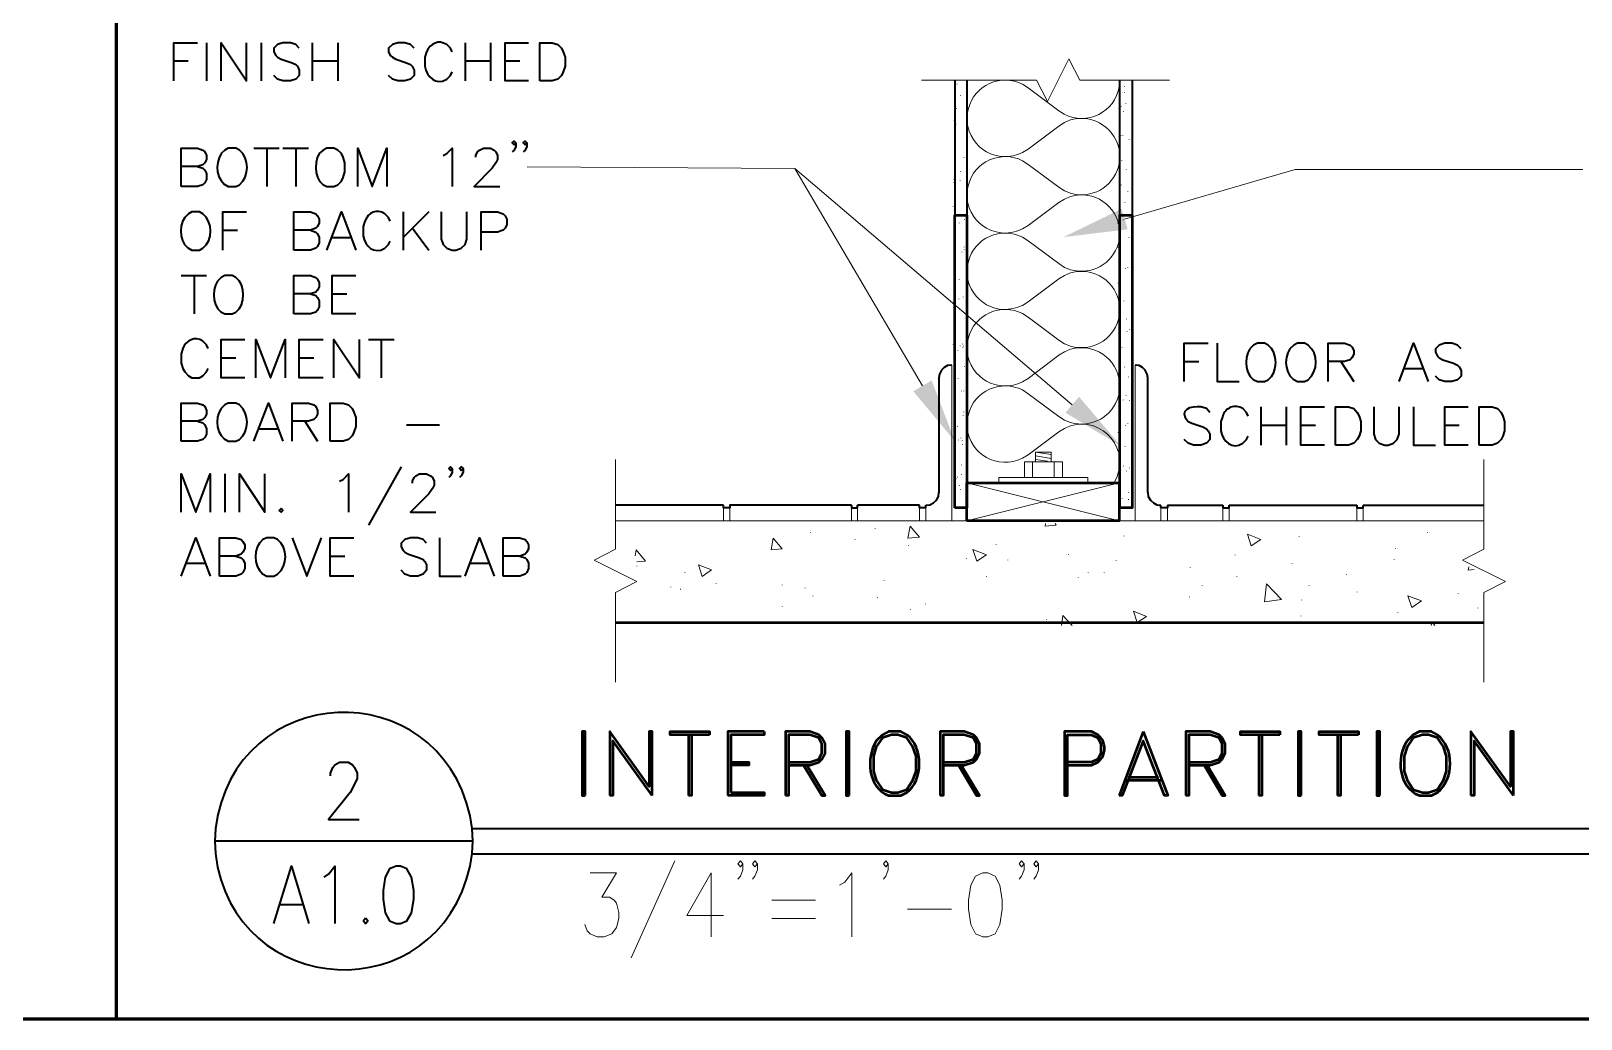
# Model space of a CAD drawing. Header units: inches. Extents: x 5 to 516, y -193 to 129.
# Drawn here: x 34.34 to 49.55, y 5.73 to 15.43 of the extents above; entities that cross this region are included whole.
import ezdxf

# ---------------------------------------------------------------- set-up
doc = ezdxf.new("R2010")
doc.units = ezdxf.units.IN
doc.header["$MEASUREMENT"] = 0
doc.layers.add('PDF_Geometry', color=7, linetype='Continuous')
doc.layers.add('PDF_Solid Fills', color=7, linetype='Continuous')

msp = doc.modelspace()

# ---------------------------------------------------------------- linework, layer by layer
at = {"layer": 'PDF_Geometry', "lineweight": 60}
for points in [[(136.7703009, 28.2343348), (9.7736273, 28.2343348), (9.7736273, 5.734333), (144.7703015, 5.734333)], [(35.1736334, 28.2343348), (35.1736334, 5.734333)]]:
    msp.add_lwpolyline(points, dxfattribs=at)
at = {"layer": 'PDF_Geometry', "lineweight": 35}
for points in [[(35.7402974, 14.9410005), (35.7402974, 15.3143338), (35.9702974, 15.3143338)], [(36.060298, 15.3143339), (36.060298, 14.9410005)], [(36.2036289, 14.9410005), (36.2036289, 15.3143338), (36.4536289, 14.9410005), (36.4536289, 15.3143338)], [(36.5969666, 15.3143339), (36.5969666, 14.9410005)], [(36.9702983, 15.2610002), (36.936965, 15.2976669), (36.8836316, 15.3143335), (36.8102983, 15.3143335), (36.756965, 15.2976669), (36.7202983, 15.2610002), (36.7202983, 15.2276668), (36.7402983, 15.1910002), (36.756965, 15.1743335), (36.7936316, 15.1543335), (36.9002983, 15.1176668), (36.936965, 15.1010002), (36.9536317, 15.0843335), (36.9702983, 15.0476668), (36.9702983, 14.9943335), (36.936965, 14.9576668), (36.8836316, 14.9410002), (36.8102983, 14.9410002), (36.756965, 14.9576668), (36.7202983, 14.9943335)], [(37.0969666, 15.3143339), (37.0969666, 14.9410005)], [(37.3469666, 15.3143339), (37.3469666, 14.9410005)], [(38.0969667, 15.2610002), (38.0603, 15.2976669), (38.0069667, 15.3143335), (37.9369667, 15.3143335), (37.8836334, 15.2976669), (37.8469667, 15.2610002), (37.8469667, 15.2276668), (37.8636334, 15.1910002), (37.8836334, 15.1743335), (37.9169667, 15.1543335), (38.0236334, 15.1176668), (38.0603, 15.1010002), (38.0769667, 15.0843335), (38.0969667, 15.0476668), (38.0969667, 14.9943335), (38.0603, 14.9576668), (38.0069667, 14.9410002), (37.9369667, 14.9410002), (37.8836334, 14.9576668), (37.8469667, 14.9943335)], [(38.2202984, 15.2276674), (38.2036318, 15.174334), (38.2036318, 15.084334)], [(38.4702984, 15.2276674), (38.4536318, 15.2610007), (38.4169651, 15.2976674)], [(38.5969667, 15.3143339), (38.5969667, 14.9410005)], [(38.8469668, 15.3143339), (38.8469668, 14.9410005)], [(39.2202977, 14.9410005), (38.9902977, 14.9410005), (38.9902977, 15.3143338), (39.2202977, 15.3143338)], [(35.7402974, 15.1376676), (35.8802974, 15.1376676)], [(37.0969666, 15.1376676), (37.3469666, 15.1376676)], [(38.5969667, 15.1376676), (38.8469668, 15.1376676)], [(38.9902977, 15.1376676), (39.133631, 15.1376676)], [(38.4169651, 14.9576673), (38.4536318, 14.994334), (38.4702984, 15.0310007)], [(43.4036349, 14.9476669), (43.4036349, 12.151)], [(43.52363, 14.9476669), (43.52363, 10.6243332)], [(45.0236301, 10.6243336), (45.0236301, 14.9476673)], [(45.143632, 14.9476669), (45.143632, 12.151)], [(39.0969668, 14.3343339), (39.0803001, 14.3143338), (39.0603001, 14.3343339), (39.0803001, 14.3510005), (39.0969668, 14.3343339), (39.0969668, 14.2976672), (39.0803001, 14.2610005), (39.0603001, 14.2443338)], [(39.2036291, 14.3343339), (39.1869624, 14.3143338), (39.1669624, 14.3343339), (39.1869624, 14.3510005), (39.2036291, 14.3343339), (39.2036291, 14.2976672), (39.1869624, 14.2610005), (39.1669624, 14.2443338)], [(35.810298, 13.9043335), (35.810298, 14.2810002), (35.970298, 14.2810002), (36.0236313, 14.2610002), (36.0436313, 14.2443335), (36.060298, 14.2076669), (36.060298, 14.1710002), (36.0436313, 14.1376669), (36.0236313, 14.1176669), (35.970298, 14.1010002), (35.810298, 14.1010002)], [(36.3836294, 14.2610001), (36.3469628, 14.2810001), (36.2736294, 14.2810001), (36.2402961, 14.2610001), (36.2036294, 14.2276668)], [(36.5236294, 14.2810001), (36.7736295, 14.2810001)], [(36.6502978, 14.2810001), (36.6502978, 13.9043334)], [(36.810298, 14.2810001), (37.0602981, 14.2810001)], [(36.9369663, 14.2810001), (36.9369663, 13.9043334)], [(37.2402975, 13.9043334), (37.3102975, 13.9043334), (37.3469642, 13.9210001), (37.3836309, 13.9576668), (37.4002975, 13.9943335), (37.4169642, 14.0476668), (37.4169642, 14.1376668), (37.4002975, 14.1910001), (37.3836309, 14.2276668), (37.3469642, 14.2610001), (37.3102975, 14.2810001), (37.2402975, 14.2810001), (37.2036309, 14.2610001), (37.1669642, 14.2276668)], [(37.5436355, 13.9043335), (37.5436355, 14.2810002), (37.6869688, 13.9043335), (37.8303022, 14.2810002), (37.8303022, 13.9043335)], [(38.3836353, 14.2076672), (38.4169686, 14.2276672), (38.470302, 14.2810006), (38.470302, 13.9043339)], [(38.7036291, 14.1910004), (38.7036291, 14.2076671), (38.7202957, 14.2443337), (38.7402957, 14.2610004), (38.7769624, 14.2810004), (38.8469624, 14.2810004), (38.8836291, 14.2610004), (38.9002958, 14.2443337), (38.9169624, 14.2076671), (38.9169624, 14.1710004), (38.9002958, 14.1376671), (38.8636291, 14.0843337), (38.6869624, 13.9043337), (38.9369624, 13.9043337)], [(35.9702982, 14.1010007), (36.0236316, 14.084334), (36.0436316, 14.064334), (36.0602982, 14.0310007), (36.0602982, 13.974334), (36.0436316, 13.9410007), (36.0236316, 13.9210007), (35.9702982, 13.904334), (35.8102982, 13.904334)], [(36.2736294, 13.9043334), (36.3469628, 13.9043334), (36.3836294, 13.9210001)], [(36.0236337, 13.6376668), (35.9903004, 13.6543335), (35.9169671, 13.6543335), (35.8836337, 13.6376668), (35.8469671, 13.6010002)], [(36.2202983, 13.2810001), (36.2202983, 13.6543334), (36.4536316, 13.6543334)], [(36.9169672, 13.2810001), (36.9169672, 13.6543334), (37.0803005, 13.6543334), (37.1336338, 13.6376668), (37.1503005, 13.6176668), (37.1669672, 13.5843334), (37.1669672, 13.5476667), (37.1503005, 13.5110001), (37.1336338, 13.4943334), (37.0803005, 13.4743334), (36.9169672, 13.4743334)], [(37.2402975, 13.2810001), (37.3836309, 13.6543334), (37.5236309, 13.2810001)], [(37.613636, 13.5643338), (37.5969694, 13.5110004), (37.5969694, 13.4210004)], [(37.8636361, 13.5643338), (37.8469694, 13.6010004), (37.8103027, 13.6376671)], [(37.9902976, 13.6543335), (37.9902976, 13.2810001)], [(38.2402976, 13.6543335), (37.9902976, 13.4043335)], [(38.3636361, 13.6543335), (38.3636361, 13.3876668), (38.3836361, 13.3343335), (38.4169694, 13.2976668), (38.4703028, 13.2810001), (38.5069694, 13.2810001), (38.5603028, 13.2976668), (38.5969695, 13.3343335), (38.6136361, 13.3876668), (38.6136361, 13.6543335)], [(38.756967, 13.2810001), (38.756967, 13.6543334), (38.916967, 13.6543334), (38.9703004, 13.6376668), (38.9903004, 13.6176668), (39.006967, 13.5843334), (39.006967, 13.5310001), (38.9903004, 13.4943334), (38.9703004, 13.4743334), (38.916967, 13.4576667), (38.756967, 13.4576667)], [(36.2202983, 13.474334), (36.3636316, 13.474334)], [(37.0802972, 13.474334), (37.1336306, 13.4576674), (37.1502972, 13.4410007), (37.1669639, 13.404334), (37.1669639, 13.3510007), (37.1502972, 13.314334), (37.1336306, 13.2976673), (37.0802972, 13.2810007), (36.9169639, 13.2810007)], [(37.2936355, 13.4043335), (37.4703022, 13.4043335)], [(38.0802973, 13.4943341), (38.2402973, 13.2810007)], [(35.9169671, 13.2810001), (35.9903004, 13.2810001), (36.0236337, 13.2976668)], [(37.8103027, 13.2976671), (37.8469694, 13.3343337), (37.8636361, 13.3676671)], [(35.810298, 13.031), (36.060298, 13.031)], [(35.9369663, 13.031), (35.9369663, 12.6543333)], [(36.3469641, 13.011), (36.3102975, 13.031), (36.2402974, 13.031), (36.2036308, 13.011), (36.1669641, 12.9743334)], [(36.9169672, 12.6543334), (36.9169672, 13.0310001), (37.0803005, 13.0310001), (37.1336338, 13.0110001), (37.1503005, 12.9943334), (37.1669672, 12.9576668), (37.1669672, 12.9210001), (37.1503005, 12.8876668), (37.1336338, 12.8676668), (37.0803005, 12.8510001), (36.9169672, 12.8510001)], [(37.5236355, 12.6543334), (37.2936355, 12.6543334), (37.2936355, 13.0310001), (37.5236355, 13.0310001)], [(37.0802972, 12.8510006), (37.1336306, 12.8343339), (37.1502972, 12.8143339), (37.1669639, 12.7810006), (37.1669639, 12.7243339), (37.1502972, 12.6910006), (37.1336306, 12.6710006), (37.0802972, 12.6543339), (36.9169639, 12.6543339)], [(37.2936355, 12.8510006), (37.4369688, 12.8510006)], [(36.2402974, 12.6543333), (36.3102975, 12.6543333), (36.3469641, 12.671)], [(36.0769674, 12.3143337), (36.0603007, 12.3510003), (36.023634, 12.387667)], [(36.4369622, 12.0276668), (36.2036289, 12.0276668), (36.2036289, 12.4043335), (36.4369622, 12.4043335)], [(36.5436354, 12.0276668), (36.5436354, 12.4043335), (36.6869688, 12.0276668), (36.8303021, 12.4043335), (36.8303021, 12.0276668)], [(37.2036317, 12.0276668), (36.9702983, 12.0276668), (36.9702983, 12.4043335), (37.2036317, 12.4043335)], [(37.3102981, 12.0276668), (37.3102981, 12.4043335), (37.5602981, 12.0276668), (37.5602981, 12.4043335)], [(37.6502978, 12.4043334), (37.9002979, 12.4043334)], [(37.7736295, 12.4043334), (37.7736295, 12.0276667)], [(45.6569649, 11.9909999), (45.6569649, 12.3676666), (45.8902982, 12.3676666)], [(45.980302, 12.3676674), (45.980302, 11.9910007), (46.1936354, 11.9910007)], [(46.4802996, 12.3476674), (46.443633, 12.3676674), (46.3736329, 12.3676674), (46.3369663, 12.3476674), (46.3002996, 12.3110007)], [(46.8736373, 12.3476674), (46.8369707, 12.3676674), (46.7669707, 12.3676674), (46.730304, 12.3476674), (46.6936373, 12.3110007)], [(47.0703018, 11.9909999), (47.0703018, 12.3676666), (47.2303019, 12.3676666), (47.2836352, 12.3476666), (47.3003019, 12.3309999), (47.3203019, 12.2943332), (47.3203019, 12.2576666), (47.3003019, 12.2243332), (47.2836352, 12.2043332), (47.2303019, 12.1876666), (47.0703018, 12.1876666)], [(47.7669707, 11.9909999), (47.9069707, 12.3676666), (48.0503041, 11.9909999)], [(48.3736331, 12.3110005), (48.3369664, 12.3476671), (48.2836331, 12.3676671), (48.2136331, 12.3676671), (48.1569664, 12.3476671), (48.1236331, 12.3110005), (48.1236331, 12.2776671), (48.1402998, 12.2410005), (48.1569664, 12.2243338), (48.1936331, 12.2043338), (48.3002998, 12.1710004), (48.3369664, 12.1510004), (48.3536331, 12.1343338), (48.3736331, 12.0976671), (48.3736331, 12.0443338), (48.3369664, 12.0076671), (48.2836331, 11.9910004), (48.2136331, 11.9910004), (48.1569664, 12.0076671), (48.1236331, 12.0443338)], [(35.8269673, 12.3143337), (35.8103007, 12.2610003), (35.8103007, 12.1710003), (35.8269673, 12.117667), (35.8469673, 12.0843336), (35.883634, 12.047667), (35.9169673, 12.027667), (35.9903007, 12.027667), (36.023634, 12.047667), (36.0603007, 12.0843336), (36.0769674, 12.117667)], [(36.2036289, 12.2243339), (36.3469622, 12.2243339)], [(36.9702983, 12.2243339), (37.1136317, 12.2243339)], [(45.6569649, 12.187667), (45.8002982, 12.187667)], [(47.1936336, 12.187667), (47.3203002, 11.9910004)], [(43.2469644, 12.0276668), (43.2469644, 10.9009999)], [(43.3736327, 12.1510002), (43.3336327, 12.1476668), (43.3002994, 12.1276668), (43.2736327, 12.1010002), (43.2536327, 12.0643335), (43.246966, 12.0276668)], [(43.4036349, 12.1510002), (43.4036349, 10.751)], [(45.143632, 12.1510002), (45.143632, 10.751)], [(45.3003025, 10.9009999), (45.3003025, 12.0276668), (45.2936358, 12.0643334), (45.2736358, 12.1010001), (45.2469692, 12.1276668), (45.2136358, 12.1476668), (45.1736358, 12.1510001)], [(47.8203019, 12.1176673), (47.9969686, 12.1176673)], [(46.3736329, 11.9910007), (46.443633, 11.9910007), (46.4802996, 12.0076673)], [(46.7669707, 11.9910007), (46.8369707, 11.9910007), (46.8736373, 12.0076673)], [(35.810298, 11.4043333), (35.810298, 11.7776667), (35.970298, 11.7776667), (36.0236313, 11.761), (36.0436313, 11.7443333), (36.060298, 11.7076667), (36.060298, 11.671), (36.0436313, 11.6376667), (36.0236313, 11.6176667), (35.970298, 11.601), (35.810298, 11.601)], [(36.3836294, 11.7610001), (36.3469628, 11.7776667), (36.2736294, 11.7776667), (36.2402961, 11.7610001), (36.2036294, 11.7243334)], [(36.5236294, 11.4043333), (36.6669628, 11.7776667), (36.8102961, 11.4043333)], [(36.9002978, 11.4043333), (36.9002978, 11.7776667), (37.0602978, 11.7776667), (37.1136311, 11.761), (37.1336311, 11.7443333), (37.1502978, 11.7076667), (37.1502978, 11.671), (37.1336311, 11.6376667), (37.1136311, 11.6176667), (37.0602978, 11.601), (36.9002978, 11.601)], [(45.9069649, 11.687667), (45.8736316, 11.7243337), (45.8202982, 11.7410003)], [(46.4069649, 11.7409999), (46.4069649, 11.3643332)], [(46.6569649, 11.7409999), (46.6569649, 11.3643332)], [(47.033636, 11.3643332), (46.8003026, 11.3643332), (46.8003026, 11.7409999), (47.033636, 11.7409999)], [(47.5169707, 11.7409999), (47.5169707, 11.4743332), (47.5336374, 11.4209998), (47.570304, 11.3843332), (47.6236374, 11.3643332), (47.6569707, 11.3643332), (47.7103041, 11.3843332), (47.7469707, 11.4209998), (47.7669707, 11.4743332), (47.7669707, 11.7409999)], [(47.906965, 11.7409999), (47.906965, 11.3643332), (48.1236317, 11.3643332)], [(48.4436328, 11.3643332), (48.2136328, 11.3643332), (48.2136328, 11.7409999), (48.4436328, 11.7409999)], [(35.9702982, 11.6010005), (36.0236316, 11.5843338), (36.0436316, 11.5643338), (36.0602982, 11.5276671), (36.0602982, 11.4743338), (36.0436316, 11.4410005), (36.0236316, 11.4210005), (35.9702982, 11.4043338), (35.8102982, 11.4043338)], [(37.0236295, 11.6010005), (37.1502962, 11.4043338)], [(38.0236296, 11.5643336), (38.3469629, 11.5643336)], [(45.6936315, 11.597667), (45.7302982, 11.5810003), (45.8369649, 11.5443337), (45.8736316, 11.527667), (45.8902982, 11.507667), (45.9069649, 11.4743337), (45.9069649, 11.4210003), (45.8736316, 11.3843336), (45.8202982, 11.3643336), (45.7469649, 11.3643336), (45.6936315, 11.3843336), (45.6569649, 11.4210003)], [(36.2736294, 11.4043334), (36.3469628, 11.4043334), (36.3836294, 11.421)], [(36.5802972, 11.5276667), (36.7569639, 11.5276667)], [(46.2302999, 11.3843334), (46.2669665, 11.4210001), (46.2836332, 11.4543335)], [(46.4069649, 11.5610004), (46.6569649, 11.5610004)], [(46.8003026, 11.5610004), (46.943636, 11.5610004)], [(48.2136328, 11.5610004), (48.3536328, 11.5610004)], [(37.9702984, 11.1543333), (37.6502984, 10.5809999)], [(38.4702984, 11.1376673), (38.4536318, 11.1176673), (38.4369651, 11.1376673), (38.4536318, 11.154334), (38.4702984, 11.1376673), (38.4702984, 11.1010006), (38.4536318, 11.064334), (38.4369651, 11.0476673)], [(38.5802974, 11.1376673), (38.5602974, 11.1176673), (38.5436307, 11.1376673), (38.5602974, 11.154334), (38.5802974, 11.1376673), (38.5802974, 11.1010006), (38.5602974, 11.064334), (38.5436307, 11.0476673)], [(35.810298, 10.707667), (35.810298, 11.0843337), (35.9536313, 10.707667), (36.0969646, 11.0843337), (36.0969646, 10.707667)], [(36.2402974, 11.0843336), (36.2402974, 10.7076669)], [(36.3836351, 10.707667), (36.3836351, 11.0843337), (36.6336352, 10.707667), (36.6336352, 11.0843337)], [(37.363636, 11.0109998), (37.4003027, 11.0276665), (37.453636, 11.0843332), (37.453636, 10.7076665)], [(38.0802973, 10.9943339), (38.0802973, 11.0110005), (38.096964, 11.0476672), (38.1136307, 11.0643339), (38.1502973, 11.0843339), (38.2202973, 11.0843339), (38.256964, 11.0643339), (38.276964, 11.0476672), (38.2936307, 11.0110005), (38.2936307, 10.9743339), (38.276964, 10.9410005), (38.2402973, 10.8876672), (38.0602973, 10.7076672), (38.3102973, 10.7076672)], [(43.1202961, 10.7776667), (43.1602961, 10.781), (43.1936294, 10.801), (43.2236294, 10.8276667), (43.2436294, 10.861), (43.2469628, 10.901)], [(45.3003025, 10.9010001), (45.3036358, 10.8610001), (45.3236358, 10.8276667), (45.3536358, 10.8010001), (45.3869692, 10.7810001), (45.4269692, 10.7776667)], [(41.1336355, 10.7776667), (40.0736354, 10.7776667)], [(42.3903031, 10.7776669), (41.1969697, 10.7776669), (41.1969697, 10.7510002), (41.1336363, 10.7510002), (41.1336363, 10.7776669)], [(42.390302, 10.7776669), (42.390302, 10.7510002), (42.450302, 10.7510002), (42.450302, 10.7776669)], [(43.0569687, 10.7776667), (42.450302, 10.7776667)], [(43.1203021, 10.7510002), (43.0569687, 10.7510002), (43.0569687, 10.7776669)], [(43.1202961, 10.7510002), (43.1202961, 10.7776669)], [(43.4036349, 10.7510002), (43.5236349, 10.7510002)], [(45.143632, 10.7510002), (45.023632, 10.7510002)], [(45.426964, 10.7510002), (45.426964, 10.7776669)], [(45.4902982, 10.7776669), (45.4902982, 10.7510002), (45.4269648, 10.7510002)], [(45.4902982, 10.7776667), (46.0336316, 10.7776667)], [(46.0336332, 10.7776669), (46.0336332, 10.7510002), (46.0969665, 10.7510002), (46.0969665, 10.7776669)], [(46.0969673, 10.7776667), (47.3503007, 10.7776667)], [(47.350304, 10.7776667), (47.350304, 10.751), (47.4136374, 10.751)], [(47.4136314, 10.7510002), (47.4136314, 10.7743336)], [(48.5969675, 10.7743335), (47.4136342, 10.7743335)], [(35.810298, 10.0810003), (35.9536313, 10.457667), (36.0969646, 10.0810003)], [(36.1869663, 10.0810003), (36.1869663, 10.457667), (36.3469663, 10.457667), (36.4002996, 10.4410003), (36.4169663, 10.4210003), (36.4369663, 10.387667), (36.4369663, 10.3510003), (36.4169663, 10.3143337), (36.4002996, 10.297667), (36.3469663, 10.277667), (36.1869663, 10.277667)], [(36.7569644, 10.4410003), (36.7202978, 10.4576669), (36.6502978, 10.4576669), (36.6136311, 10.4410003), (36.5802977, 10.4043336)], [(36.9002978, 10.4576669), (37.0436311, 10.0810002), (37.1869645, 10.4576669)], [(37.5069629, 10.0810003), (37.2736295, 10.0810003), (37.2736295, 10.457667), (37.5069629, 10.457667)], [(38.2202984, 10.4043332), (38.1869651, 10.4409999), (38.1336317, 10.4576666), (38.0602984, 10.4576666), (38.0069651, 10.4409999), (37.9702984, 10.4043332), (37.9702984, 10.3676666), (37.9902984, 10.3309999), (38.0069651, 10.3143332), (38.0436317, 10.2976666), (38.1502984, 10.2609999), (38.1869651, 10.2443332), (38.2036318, 10.2243332), (38.2202984, 10.1909999), (38.2202984, 10.1376665), (38.1869651, 10.1009999), (38.1336317, 10.0809999), (38.0602984, 10.0809999), (38.0069651, 10.1009999), (37.9702984, 10.1376665)], [(38.3469667, 10.4576669), (38.3469667, 10.0810002), (38.5603001, 10.0810002)], [(38.5969667, 10.0810003), (38.7403001, 10.457667), (38.8836334, 10.0810003)], [(38.9702985, 10.0810003), (38.9702985, 10.457667), (39.1336318, 10.457667), (39.1869652, 10.4410003), (39.2036318, 10.4210003), (39.2202985, 10.387667), (39.2202985, 10.3510003), (39.2036318, 10.3143337), (39.1869652, 10.297667), (39.1336318, 10.277667), (38.9702985, 10.277667)], [(35.8636359, 10.2076669), (36.0436359, 10.2076669)], [(36.3469666, 10.2776666), (36.4002999, 10.261), (36.4169666, 10.2443333), (36.4369666, 10.2076666), (36.4369666, 10.1543333), (36.4169666, 10.1176666), (36.4002999, 10.1009999), (36.3469666, 10.0809999), (36.1869666, 10.0809999)], [(37.2736295, 10.2776666), (37.4169629, 10.2776666)], [(38.6502979, 10.2076669), (38.8302979, 10.2076669)], [(39.1336354, 10.2776666), (39.1869687, 10.261), (39.2036354, 10.2443333), (39.220302, 10.2076666), (39.220302, 10.1543333), (39.2036354, 10.1176666), (39.1869687, 10.1009999), (39.1336354, 10.0809999), (38.970302, 10.0809999)], [(36.6502978, 10.0810002), (36.7202978, 10.0810002), (36.7569644, 10.1010002)], [(37.2769661, 8.1210002), (37.2769661, 8.1476669), (37.3002994, 8.2010002), (37.3202994, 8.2276669), (37.3636328, 8.2543336), (37.4502994, 8.2543336), (37.4936328, 8.2276669), (37.5136328, 8.2010002), (37.5369661, 8.1476669), (37.5369661, 8.0943336), (37.5136328, 8.0376669), (37.4702994, 7.9576669), (37.2569661, 7.6910002), (37.5569661, 7.6910002)], [(38.646967, 7.2343332), (38.666967, 7.3576666), (38.6736337, 7.4809999), (38.666967, 7.6043333), (38.646967, 7.7276666)], [(36.1469668, 7.6043333), (36.1403003, 7.4809999), (36.1469668, 7.3576666)], [(38.6736337, 7.4809999), (36.1403003, 7.4809999)], [(38.6669673, 7.6043333), (57.1869679, 7.6043333)], [(38.6669673, 7.3543333), (57.1869679, 7.3543333)], [(36.7202983, 6.6709998), (36.8936316, 7.2343331), (37.0636317, 6.6709998)], [(37.2136319, 7.1276665), (37.2569653, 7.1543332), (37.3202986, 7.2343332), (37.3202986, 6.6709998)], [(36.7869623, 6.8576665), (37.0002956, 6.8576665)]]:
    msp.add_lwpolyline(points, dxfattribs=at)
for points in [[(39.3302974, 14.9410005), (39.3302974, 15.3143338), (39.4536308, 15.3143338), (39.5069641, 15.2976672), (39.5436308, 15.2610005), (39.5602974, 15.2276672), (39.5802974, 15.1743338), (39.5802974, 15.0843338), (39.5602974, 15.0310005), (39.5436308, 14.9943338), (39.5069641, 14.9576671), (39.4536308, 14.9410005)], [(37.2736295, 11.4043333), (37.2736295, 11.7776667), (37.4002962, 11.7776667), (37.4536295, 11.761), (37.4902962, 11.7243333), (37.5069629, 11.691), (37.5236295, 11.6376667), (37.5236295, 11.5476667), (37.5069629, 11.4943333), (37.4902962, 11.4576666), (37.4536295, 11.421), (37.4002962, 11.4043333)], [(47.1403024, 11.3643332), (47.1403024, 11.7409999), (47.2669691, 11.7409999), (47.3203024, 11.7243333), (47.3536357, 11.6876666), (47.3736357, 11.6509999), (47.3903024, 11.5976666), (47.3903024, 11.5076666), (47.3736357, 11.4543332), (47.3536357, 11.4209999), (47.3203024, 11.3843332), (47.2669691, 11.3643332)], [(48.5503028, 11.3643332), (48.5503028, 11.7409999), (48.6769694, 11.7409999), (48.7303028, 11.7243333), (48.7669695, 11.6876666), (48.7836361, 11.6509999), (48.8003028, 11.5976666), (48.8003028, 11.5076666), (48.7836361, 11.4543332), (48.7669695, 11.4209999), (48.7303028, 11.3843332), (48.6769694, 11.3643332)], [(36.7936354, 10.7443338), (36.7736354, 10.7243338), (36.7936354, 10.7076672), (36.8103021, 10.7243338)], [(37.920297, 7.2343331), (37.8569637, 7.2076664), (37.8136304, 7.1276664), (37.7936304, 6.9943331), (37.7936304, 6.9109998), (37.8136304, 6.7776664), (37.8569637, 6.6976664), (37.920297, 6.6709997), (37.9636304, 6.6709997), (38.0269637, 6.6976664), (38.0702971, 6.7776664), (38.0936304, 6.9109998), (38.0936304, 6.9943331), (38.0702971, 7.1276664), (38.0269637, 7.2076664), (37.9636304, 7.2343331)], [(37.6202957, 6.7243335), (37.6002957, 6.6976668), (37.6202957, 6.6710001), (37.643629, 6.6976668)]]:
    msp.add_lwpolyline(points, close=True, dxfattribs=at)
at = {"layer": 'PDF_Geometry', "lineweight": 15}
for points in [[(43.0769679, 14.9476669), (44.206968, 14.9476669), (44.3136347, 14.7376668), (44.5236348, 15.1576669), (44.6303013, 14.9476669), (45.5103014, 14.9476669)], [(43.4269639, 14.9076668), (43.4269639, 14.9110001)], [(45.0169675, 14.8843339), (45.0236342, 14.9476672)], [(43.4603026, 14.797667), (43.4603026, 14.8010004)], [(45.0169705, 14.7943338), (45.0169705, 14.7976672)], [(45.0703017, 14.8843336), (45.0703017, 14.8876669)], [(45.0703017, 14.8276675), (45.0703017, 14.8310008)], [(43.4202975, 14.6676672), (43.4202975, 14.6710005)], [(45.0136339, 14.6710004), (45.0136339, 14.6743337)], [(45.0369629, 14.6910004), (45.0369629, 14.6943338)], [(45.0602987, 14.6410008), (45.0602987, 14.6443341)], [(45.0836345, 14.7176669), (45.0836345, 14.7210002)], [(43.3969685, 14.5510002), (43.3969685, 14.5543335)], [(43.4136311, 14.5176674), (43.4136311, 14.5210007)], [(44.0669675, 14.2376671), (44.1236341, 14.2710005), (44.4236341, 14.4976672), (44.4803008, 14.5310005), (44.5403008, 14.5576672)], [(43.4103013, 14.4276668), (43.4103013, 14.4310001)], [(45.0336331, 14.4010004), (45.0336331, 14.4043337)], [(45.0536323, 14.4010004), (45.0536323, 14.4043337)], [(45.1169665, 14.3610003), (45.1169665, 14.3643336)], [(43.4036349, 14.184334), (43.4036349, 14.1876673)], [(43.4069647, 14.2910006), (43.4069647, 14.2943339)], [(43.4936346, 14.184334), (43.4936346, 14.1876673)], [(45.0103009, 14.0976671), (45.0236342, 14.1643338), (45.0236342, 14.2310005)], [(45.0236301, 14.2276673), (45.0236301, 14.2310006)], [(45.0436361, 14.1610008), (45.0436361, 14.1643341)], [(43.0869641, 11.9476666), (41.8336307, 14.0810002), (39.206964, 14.0976668)], [(44.5569688, 11.7609999), (41.8336353, 14.081), (39.2069683, 14.0976668)], [(43.4603026, 14.0510002), (43.4603026, 14.0543335)], [(45.0169705, 14.047667), (45.0169705, 14.0510003)], [(45.0703017, 13.5843338), (46.7436352, 14.0710005), (49.5669688, 14.0710005)], [(45.0869643, 14.0710002), (45.0869643, 14.0743335)], [(43.3936319, 13.9710009), (43.3936319, 13.9743342)], [(43.3936319, 13.9443336), (43.3936319, 13.9476669)], [(43.456966, 13.9610004), (43.456966, 13.9643338)], [(45.0369629, 13.9176672), (45.0369629, 13.9210005)], [(45.1036337, 13.8543338), (45.1036337, 13.8576672)], [(43.3869655, 13.704334), (43.3869655, 13.7076673)], [(44.0669675, 13.4876671), (44.1236341, 13.5210004), (44.4236341, 13.7476671), (44.4803008, 13.7810004), (44.5403008, 13.8076671)], [(45.0169705, 13.7676673), (45.0169705, 13.7710006)], [(45.0736315, 13.7476673), (45.0736315, 13.7510006)], [(43.4469698, 13.5443337), (43.4469698, 13.5476671)], [(43.500301, 13.5776674), (43.500301, 13.5810007)], [(45.0036309, 13.5410005), (45.0036309, 13.5443339)], [(45.0303033, 13.6776667), (45.0303033, 13.6810001)], [(45.0569689, 13.5743333), (45.0569689, 13.5776667)], [(45.0103009, 13.3476671), (45.0236342, 13.4143337), (45.0236342, 13.4810004)], [(45.0203003, 13.4376671), (45.0203003, 13.4410005)], [(45.0236301, 13.4310008), (45.0236301, 13.4343341)], [(45.1136366, 13.4010003), (45.1136366, 13.4043336)], [(43.3969685, 13.3210001), (43.3969685, 13.3243335)], [(43.3969685, 13.2643341), (43.3969685, 13.2676674)], [(43.4736354, 13.261), (43.4736354, 13.2643334)], [(43.4969644, 13.3076673), (43.4969644, 13.3110007)], [(43.4969644, 13.2843341), (43.4969644, 13.2876674)], [(45.0069675, 13.3010001), (45.0069675, 13.3043334)], [(45.0136339, 13.1976667), (45.0136339, 13.2010001)], [(45.0802979, 13.1010006), (45.0802979, 13.1043339)], [(45.1036337, 13.107667), (45.1036337, 13.1110003)], [(43.4469698, 12.991), (43.4469698, 12.9943333)], [(44.0669675, 12.737667), (44.1236341, 12.7710004), (44.4236341, 12.997667), (44.4803008, 13.0310004), (44.5403008, 13.057667)], [(45.0069675, 12.9543339), (45.0069675, 12.9576673)], [(43.4436333, 12.7976669), (43.4436333, 12.8010002)], [(43.4869682, 12.8176669), (43.4869682, 12.8210002)], [(45.0636353, 12.7776668), (45.0636353, 12.7810002)], [(43.5036308, 12.6610007), (43.5036308, 12.664334)], [(45.0103009, 12.597667), (45.0236342, 12.6643337), (45.0236342, 12.7310004)], [(45.0903009, 12.6010005), (45.0903009, 12.6043339)], [(45.0969673, 12.4776671), (45.0969673, 12.4810005)], [(45.1202963, 12.4976672), (45.1202963, 12.5010005)], [(43.3869655, 12.3510005), (43.3869655, 12.3543339)], [(43.456966, 12.3376669), (43.456966, 12.3410002)], [(43.4803018, 12.3576669), (43.4803018, 12.3610003)], [(43.4836316, 12.3243332), (43.4836316, 12.3276666)], [(43.490298, 12.3376669), (43.490298, 12.3410002)], [(45.0136339, 12.4610003), (45.0136339, 12.4643336)], [(45.0436361, 12.3243332), (45.0436361, 12.3276666)], [(43.4336371, 12.2910004), (43.4336371, 12.2943338)], [(44.0669675, 11.987667), (44.1236341, 12.0210003), (44.4236341, 12.247667), (44.4803008, 12.2810003), (44.5403008, 12.307667)], [(43.3736327, 12.1510002), (43.3736327, 10.6243334)], [(43.4369669, 12.0210004), (43.4369669, 12.0243337)], [(43.500301, 12.1343333), (43.500301, 12.1376667)], [(45.0703017, 12.1310001), (45.0703017, 12.1343335)], [(45.1103001, 12.034334), (45.1103001, 12.0376673)], [(45.1736342, 12.1510002), (45.1736342, 10.6243334)], [(43.4702988, 11.8943338), (43.4702988, 11.8976671)], [(43.4936346, 11.8943338), (43.4936346, 11.8976671)], [(45.0103009, 11.847667), (45.0236342, 11.9143336), (45.0236342, 11.9810003)], [(45.0569689, 11.8076672), (45.0569689, 11.8110006)], [(45.0869643, 11.8543337), (45.0869643, 11.857667)], [(45.1202963, 11.801), (45.1202963, 11.8043333)], [(43.4869682, 11.6543333), (43.4869682, 11.6576667)], [(43.4936346, 11.6910002), (43.4936346, 11.6943335)], [(45.1036337, 11.5743332), (45.1036337, 11.5776665)], [(43.4303005, 11.5443336), (43.4303005, 11.5476669)], [(43.4402967, 11.4143338), (43.4402967, 11.4176671)], [(43.4636324, 11.4343338), (43.4636324, 11.4376671)], [(43.4769652, 11.4110006), (43.4769652, 11.4143339)], [(44.0669675, 11.2376669), (44.1236341, 11.2710002), (44.4236341, 11.4976669)], [(44.4803024, 11.5310004), (44.4236358, 11.4976671)], [(45.0069675, 11.4909998), (45.0069675, 11.4943332)], [(45.0802979, 11.554334), (45.0802979, 11.5576673)], [(43.4803018, 11.3676673), (43.4803018, 11.3710006)], [(44.1969699, 11.2010006), (44.1969699, 11.2976673), (44.3503032, 11.2976673)], [(44.1969699, 11.2976667), (44.3503032, 11.2743334)], [(44.1969699, 11.2609999), (44.3503032, 11.2343332)], [(44.3503038, 11.2010006), (44.3503038, 11.2976673)], [(45.0769681, 11.3510004), (45.0769681, 11.3543338)], [(40.0736311, 11.2243338), (40.0736311, 10.3443338), (39.8636311, 10.2376671), (40.2836311, 10.027667), (40.0736311, 9.9210005), (40.0736311, 9.0410004)], [(43.4702988, 11.1710001), (43.4702988, 11.1743335)], [(43.8369642, 10.9976673), (43.8369642, 11.0476673), (44.0869642, 11.0476673), (44.0869642, 11.2010006), (44.4602976, 11.2010006)], [(44.1669677, 11.0476667), (44.1669677, 11.2010001)], [(44.2002997, 11.2243338), (44.3136331, 11.2076672)], [(44.3802992, 11.0476667), (44.3802992, 11.2010001)], [(44.4603027, 11.2010006), (44.4603027, 11.0476673), (44.7103027, 11.0476673), (44.7103027, 10.9976673)], [(45.0602987, 11.1610005), (45.0602987, 11.1643339)], [(45.0903009, 11.111), (45.0903009, 11.1143334)], [(45.1202963, 11.1410005), (45.1202963, 11.1443338)], [(48.5969675, 11.2243338), (48.5969675, 10.3443338), (48.3869675, 10.2376671), (48.8103009, 10.027667), (48.5969675, 9.9210005), (48.5969675, 9.0410004)], [(43.4169677, 11.0376671), (43.4169677, 11.0410005)], [(43.4303005, 11.0509999), (43.4303005, 11.0543332)], [(43.4502997, 10.9710006), (43.4502997, 10.974334)], [(43.4702988, 11.0743331), (43.4702988, 11.0776665)], [(43.52363, 10.9976671), (45.0169634, 10.6243337)], [(43.52363, 10.6243336), (45.0169634, 10.997667)], [(44.0869642, 11.0476667), (44.4602976, 11.0476667)], [(44.9669692, 10.9976671), (44.9969692, 11.0576671)], [(45.0269667, 11.071), (45.0269667, 11.0743333)], [(43.4603026, 10.9310006), (43.4603026, 10.9343339)], [(45.0469659, 10.8376668), (45.0469659, 10.8410001)], [(45.1103001, 10.8976669), (45.1103001, 10.9010002)], [(45.1103001, 10.8310004), (45.1103001, 10.8343337)], [(41.1336355, 10.7510002), (41.1336355, 10.6243336)], [(41.1969697, 10.7510002), (41.1969697, 10.6243336)], [(42.390302, 10.7510002), (42.390302, 10.6243336)], [(42.4502996, 10.7510002), (42.4502996, 10.6243336)], [(43.0569687, 10.7510002), (43.0569687, 10.6243336)], [(43.1202961, 10.7510002), (43.1202961, 10.6243336)], [(45.426964, 10.7510002), (45.426964, 10.6243336)], [(45.4902982, 10.7776667), (45.4902982, 10.6243333)], [(46.0336332, 10.7510002), (46.0336332, 10.6243336)], [(46.0969673, 10.7510002), (46.0969673, 10.6243336)], [(47.350304, 10.7510002), (47.350304, 10.6243336)], [(47.4136314, 10.7510002), (47.4136314, 10.6243336)], [(40.0736311, 10.6243336), (48.596965, 10.6243336)], [(41.9869681, 10.5076666), (41.9869681, 10.5109999)], [(42.6236326, 10.5443335), (42.6236326, 10.5476668)], [(42.9436332, 10.4543337), (42.9669666, 10.5710004)], [(42.9436354, 10.4543333), (43.0569687, 10.4643333), (42.9669687, 10.571)], [(44.2902984, 10.5710004), (44.4002984, 10.5810004), (44.3902984, 10.597667)], [(44.2902994, 10.5709999), (44.2936328, 10.5976666)], [(48.0436363, 10.5076666), (48.0436363, 10.5109999)], [(41.6003025, 10.3376672), (41.7103025, 10.3476672), (41.6203025, 10.4543338)], [(41.6003036, 10.3376667), (41.6203036, 10.4543334)], [(42.4269638, 10.4376669), (42.4269638, 10.4410002)], [(42.9502996, 10.3776668), (42.9502996, 10.3810001)], [(43.8102986, 10.3910004), (43.8102986, 10.3943338)], [(45.0636353, 10.4743338), (45.0636353, 10.4776671)], [(46.3136316, 10.3776668), (46.4069649, 10.4410001), (46.2769649, 10.4910001)], [(46.3136354, 10.3776668), (46.2769687, 10.4910001)], [(46.7836333, 10.4676665), (46.7836333, 10.4709999)], [(47.7303022, 10.3476672), (47.7303022, 10.3510005)], [(40.2669701, 10.2809998), (40.2769701, 10.3376665)], [(40.2836327, 10.2210003), (40.3669661, 10.227667), (40.2769661, 10.337667)], [(43.5203002, 10.2510002), (43.5203002, 10.2543335)], [(43.6202961, 10.227667), (43.5802961, 10.3410003)], [(43.6202991, 10.2276669), (43.7136325, 10.2910003), (43.5802991, 10.3410003)], [(43.9236341, 10.2376666), (43.9236341, 10.2409999)], [(44.5203003, 10.2943335), (44.5203003, 10.2976668)], [(44.9869683, 10.2343334), (44.9869683, 10.2376667)], [(46.1569649, 10.2876671), (46.1569649, 10.2910004)], [(46.7169693, 10.2043337), (46.7169693, 10.2076671)], [(47.7169694, 10.2443338), (47.7169694, 10.2476671)], [(40.2836327, 10.1776664), (40.2836327, 10.1809998)], [(40.7536306, 10.1176672), (40.7536306, 10.1210005)], [(40.9236339, 10.0776671), (40.8869672, 10.1910005)], [(40.9236369, 10.0776671), (41.0169702, 10.1410004), (40.8869702, 10.1910004)], [(43.7136325, 10.0776671), (43.7136325, 10.0810004)], [(44.6136366, 10.0643335), (44.6136366, 10.0676668)], [(44.7136325, 10.1176672), (44.7136325, 10.1210005)], [(44.8702962, 10.1143331), (44.8702962, 10.1176665)], [(45.7136326, 10.1610005), (45.7136326, 10.1643338)], [(46.1736343, 10.0776671), (46.1736343, 10.0810004)], [(47.2503013, 10.0976672), (47.2503013, 10.1010005)], [(48.4503001, 10.171), (48.4436334, 10.1376667), (48.5003001, 10.1443334)], [(40.6169661, 9.9710005), (40.6169661, 9.9743339)], [(40.7103024, 9.9510005), (40.7103024, 9.9543338)], [(41.0602984, 10.0043334), (41.0602984, 10.0076667)], [(41.7103025, 9.9909997), (41.7103025, 9.9943331)], [(41.9369667, 9.9610001), (41.9369667, 9.9643334)], [(42.7103026, 10.0343338), (42.7103026, 10.0376672)], [(45.8336345, 9.9843333), (45.8336345, 9.9876667)], [(46.4436335, 9.8276671), (46.4636335, 10.0043338)], [(46.4436335, 9.827667), (46.6103002, 9.8510003), (46.4636335, 10.0043337)], [(46.883636, 9.9843333), (46.883636, 9.9876667)], [(47.3536338, 9.9243332), (47.3536338, 9.9276666)], [(48.3436309, 9.9110004), (48.3436309, 9.9143338)], [(41.7103025, 9.7809998), (41.7103025, 9.7843331)], [(42.0102971, 9.8843332), (42.0102971, 9.8876665)], [(42.6469684, 9.8676672), (42.6469684, 9.8710005)], [(42.9702988, 9.7510002), (42.9702988, 9.7543335)], [(43.1169663, 9.8043339), (43.1169663, 9.8076672)], [(45.1936296, 9.6243336), (45.2869629, 9.6843336), (45.1569629, 9.737667)], [(45.1936334, 9.6243335), (45.1569667, 9.7376669)], [(45.7069662, 9.8743336), (45.7069662, 9.8776669)], [(46.806969, 9.8443331), (46.806969, 9.8476664)], [(47.8902986, 9.7743334), (47.983632, 9.8376667), (47.8502986, 9.8876667)], [(47.8903024, 9.7743334), (47.8503024, 9.8876667)], [(48.5369632, 9.767667), (48.5369632, 9.7710003)], [(43.9469699, 9.6109999), (43.9469699, 9.6143332)], [(44.3036322, 9.651), (44.3036322, 9.6543333)], [(44.5569688, 9.5976671), (44.4636355, 9.6943338), (44.4503022, 9.5976671)], [(46.8003026, 9.6876668), (46.8003026, 9.6910002)], [(47.7536312, 9.7243337), (47.7536312, 9.7276671)], [(48.0802981, 9.5976671), (48.0869648, 9.6310004)], [(48.1169667, 9.5976671), (48.0869667, 9.6310004)], [(39.8236311, 7.1676666), (40.0836311, 7.1676666), (39.9402977, 6.9309999), (40.0136311, 6.9309999), (40.0602978, 6.9009999), (40.0836311, 6.8709999), (40.1069644, 6.7809999), (40.1069644, 6.7209999), (40.0836311, 6.6309999), (40.0369644, 6.5709999), (39.9636311, 6.5409999), (39.8936311, 6.5409999), (39.8236311, 6.5709999), (39.7969644, 6.6009999), (39.7736311, 6.6609999)], [(40.6569645, 7.2876668), (40.2269644, 6.3343334)], [(41.0136336, 6.5409999), (41.0136336, 7.1676666), (40.7736336, 6.7509999), (41.1336336, 6.7509999)], [(41.3236312, 7.2576663), (41.3002979, 7.2276663), (41.2736312, 7.2576663), (41.3002979, 7.2876663), (41.3236312, 7.2576663), (41.3236312, 7.1976663), (41.3002979, 7.1376663), (41.2736312, 7.1076663)], [(41.4669689, 7.2576663), (41.4403022, 7.2276663), (41.4169689, 7.2576663), (41.4403022, 7.2876663), (41.4669689, 7.2576663), (41.4669689, 7.1976663), (41.4403022, 7.1376663), (41.4169689, 7.1076663)], [(42.2736299, 7.0476664), (42.3236299, 7.0776664), (42.3936299, 7.1676664), (42.3936299, 6.5409997)], [(42.750301, 7.2576663), (42.7269676, 7.2276663), (42.7036343, 7.2576663), (42.7269676, 7.2876663), (42.750301, 7.2576663), (42.750301, 7.1976663), (42.7269676, 7.1376663), (42.7036343, 7.1076663)], [(44.0836344, 7.2576663), (44.0603011, 7.2276663), (44.0369677, 7.2576663), (44.0603011, 7.2876663), (44.0836344, 7.2576663), (44.0836344, 7.1976663), (44.0603011, 7.1376663), (44.0369677, 7.1076663)], [(44.2269653, 7.2576663), (44.203632, 7.2276663), (44.1802986, 7.2576663), (44.203632, 7.2876663), (44.2269653, 7.2576663), (44.2269653, 7.1976663), (44.203632, 7.1376663), (44.1802986, 7.1076663)], [(41.6069632, 6.9009998), (42.0369632, 6.9009998)], [(41.6069632, 6.7210003), (42.0369632, 6.7210003)], [(42.9402966, 6.811), (43.3702967, 6.811)]]:
    msp.add_lwpolyline(points, dxfattribs=at)
for points in [[(43.523634, 14.5410005), (43.523634, 14.6043338), (43.5369674, 14.6710005, -0.4755411477), (44.0669675, 14.9076672), (44.1236341, 14.8743339), (44.4236341, 14.6476672), (44.4769675, 14.6143338)], [(43.523634, 13.7910004), (43.523634, 13.8543338), (43.5369674, 13.9210005, -0.4755411477), (44.0669675, 14.1576671), (44.1236341, 14.1210005), (44.4236341, 13.8976671), (44.4803008, 13.8610004), (44.5403008, 13.8376671)], [(43.523634, 13.037667), (43.523634, 13.1043337), (43.5369674, 13.1710004, -0.4755411477), (44.0669675, 13.4076671), (44.1236341, 13.3710004), (44.4236341, 13.1476671), (44.4803008, 13.1110004), (44.5403008, 13.0876671)], [(43.523634, 12.287667), (43.523634, 12.3543337), (43.5369674, 12.4210003, -0.4739866237), (44.0669675, 12.657667), (44.1236341, 12.6210003), (44.4236341, 12.397667), (44.4803008, 12.3610003), (44.5403008, 12.337667)], [(43.523634, 11.5376669), (43.523634, 11.6043336), (43.5369674, 11.6710003, -0.4739866237), (44.0669675, 11.907667), (44.1236341, 11.8710003), (44.4236341, 11.6476669), (44.4803008, 11.6110003), (44.5403008, 11.5876669)]]:
    msp.add_lwpolyline(points, format="xyb", dxfattribs=at)
at = {"layer": 'PDF_Geometry', "lineweight": 50}
for points in [[(43.4036349, 10.7510002), (43.4036349, 13.6243339), (43.5236349, 13.6243339), (43.5236349, 10.7510002)], [(45.0236301, 10.7510002), (45.0236301, 13.6243339), (45.1436301, 13.6243339), (45.1436301, 10.7510002)], [(43.52363, 10.6243336), (43.52363, 10.997667), (45.0169634, 10.997667), (45.0169634, 10.6243336)], [(39.7769641, 7.927667), (39.7769641, 8.5543338), (39.7469641, 8.5543338), (39.7469641, 7.927667)], [(40.9969664, 8.5243338), (40.6102997, 8.5243338), (40.6102997, 8.5543338), (40.9969664, 8.5543338)], [(42.3669641, 7.927667), (42.3669641, 8.5543338), (42.3369641, 8.5543338), (42.3369641, 7.927667)], [(42.7836329, 8.5243333), (42.6936329, 8.4943333), (42.6336329, 8.4043333), (42.6069663, 8.3143333), (42.6069663, 8.1676666), (42.6336329, 8.0776666), (42.6936329, 7.9876666), (42.7836329, 7.9576666), (42.8436329, 7.9576666), (42.9336329, 7.9876666), (42.9936329, 8.0776666), (43.023633, 8.1676666), (43.023633, 8.3143333), (42.9936329, 8.4043333), (42.9336329, 8.4943333), (42.8436329, 8.5243333)], [(46.593633, 8.5243338), (46.2069663, 8.5243338), (46.2069663, 8.5543338), (46.593633, 8.5543338)], [(46.8036303, 7.927667), (46.8036303, 8.5543338), (46.7736303, 8.5543338), (46.7736303, 7.927667)], [(47.3669688, 8.5243338), (46.9803021, 8.5243338), (46.9803021, 8.5543338), (47.3669688, 8.5543338)], [(47.5769661, 7.927667), (47.5769661, 8.5543338), (47.5469661, 8.5543338), (47.5469661, 7.927667)], [(47.993635, 8.5243333), (47.903635, 8.4943333), (47.843635, 8.4043333), (47.813635, 8.3143333), (47.813635, 8.1676666), (47.843635, 8.0776666), (47.903635, 7.9876666), (47.993635, 7.9576666), (48.053635, 7.9576666), (48.1403017, 7.9876666), (48.2003017, 8.0776666), (48.2303017, 8.1676666), (48.2303017, 8.3143333), (48.2003017, 8.4043333), (48.1403017, 8.4943333), (48.053635, 8.5243333)]]:
    msp.add_lwpolyline(points, close=True, dxfattribs=at)
at = {"layer": 'PDF_Geometry', "lineweight": 35}
msp.add_lwpolyline([(46.2836332, 11.6510001), (46.2669665, 11.6876668), (46.2302999, 11.7243335, 0.5085487246), (46.0336332, 11.6510001), (46.0136332, 11.5976668), (46.0136332, 11.5076668)], format="xyb", dxfattribs=at)
at = {"layer": 'PDF_Geometry', "lineweight": 50}
for points in [[(40.0736311, 9.6243335), (48.596965, 9.6243335)], [(40.4336368, 7.927667), (40.4336368, 8.5543338), (40.4036368, 8.5543338), (40.4036368, 8.0176671), (40.0169701, 8.5543338), (40.0169701, 7.927667)], [(40.7902992, 8.5243333), (40.7902992, 7.9276666)], [(40.8203013, 8.5243333), (40.8203013, 7.9276666), (40.7903013, 7.9276666)], [(41.5336304, 8.5543338), (41.1769637, 8.5543338), (41.1769637, 7.927667)], [(41.5336326, 8.5543333), (41.5336326, 8.5243333), (41.2069659, 8.5243333), (41.2069659, 7.9576666)], [(41.7703001, 8.2543333), (41.9803001, 8.2543333), (42.0703001, 8.2843333), (42.1003001, 8.3443333), (42.1003001, 8.4343333), (42.0703001, 8.4943333), (41.9803001, 8.5243333), (41.7703001, 8.5243333), (41.7703001, 7.9276666), (41.7436334, 7.9276666)], [(41.7703011, 8.2243337), (41.9803012, 8.2243337), (42.0703012, 8.2543337), (42.1003012, 8.2843337), (42.1303012, 8.3443337), (42.1303012, 8.4343338), (42.1003012, 8.4943338), (42.0703012, 8.5243338), (41.9803012, 8.5543338), (41.7436345, 8.5543338), (41.7436345, 7.927667)], [(42.9336308, 8.5243338), (42.8736308, 8.5543338), (42.7536308, 8.5543338), (42.6936308, 8.5243338), (42.6336307, 8.4643338)], [(43.2902972, 8.2243337), (43.4969639, 8.2243337), (43.5869639, 8.2543337), (43.6169639, 8.2843337), (43.6469639, 8.3443337), (43.6469639, 8.4343338), (43.6169639, 8.4943338), (43.5869639, 8.5243338), (43.4969639, 8.5543338), (43.2602972, 8.5543338), (43.2602972, 7.927667)], [(43.2902994, 8.2543333), (43.496966, 8.2543333), (43.5869661, 8.2843333), (43.6169661, 8.3443333), (43.6169661, 8.4343333), (43.5869661, 8.4943333), (43.496966, 8.5243333), (43.2902994, 8.5243333), (43.2902994, 7.9276666), (43.2602994, 7.9276666)], [(45.253631, 8.5543338), (45.0169643, 7.927667)], [(45.253631, 8.5543332), (45.493631, 7.9276665), (45.463631, 7.9276665), (45.253631, 8.4643332), (45.0469643, 7.9276665), (45.0169643, 7.9276665)], [(45.7002977, 8.2243337), (45.9102977, 8.2243337), (46.0002977, 8.2543337), (46.0269644, 8.2843337), (46.0569644, 8.3443337), (46.0569644, 8.4343338), (46.0269644, 8.4943338), (46.0002977, 8.5243338), (45.9102977, 8.5543338), (45.6702977, 8.5543338), (45.6702977, 7.927667)], [(45.7002998, 8.2543333), (45.9102998, 8.2543333), (46.0002999, 8.2843333), (46.0269665, 8.3443333), (46.0269665, 8.4343333), (46.0002999, 8.4943333), (45.9102998, 8.5243333), (45.7002998, 8.5243333), (45.7002998, 7.9276666), (45.6702998, 7.9276666)], [(46.3869657, 8.5243333), (46.3869657, 7.9276666)], [(46.4169679, 8.5243333), (46.4169679, 7.9276666), (46.3869679, 7.9276666)], [(47.190297, 8.5243333), (47.190297, 7.9276666), (47.160297, 7.9276666)], [(47.1603016, 8.5243333), (47.1603016, 7.9276666)], [(48.1402995, 8.5243338), (48.0836328, 8.5543338), (47.9636328, 8.5543338), (47.9036328, 8.5243338), (47.8436328, 8.4643338)], [(48.8869659, 7.927667), (48.8869659, 8.5543338), (48.8569659, 8.5543338), (48.8569659, 8.0176671), (48.4702992, 8.5543338), (48.4702992, 7.927667)], [(40.4336322, 7.9276665), (40.0469655, 8.4643332), (40.0469655, 7.9276665), (40.0169655, 7.9276665)], [(48.8869681, 7.9276665), (48.5003014, 8.4643332), (48.5003014, 7.9276665), (48.4703014, 7.9276665)], [(41.2069659, 8.2543332), (41.3836325, 8.2543332), (41.3836325, 8.2243332), (41.2069659, 8.2243332)], [(41.9202974, 8.2243336), (42.1002974, 7.9276669), (42.1302974, 7.9276669), (41.9502974, 8.2243336)], [(43.4402967, 8.2243336), (43.6169633, 7.9276669), (43.6469633, 7.9276669), (43.4669633, 8.2243336)], [(45.8503039, 8.2243336), (46.0269706, 7.9276669), (46.0569706, 7.9276669), (45.8803039, 8.2243336)], [(45.0769681, 8.077667), (45.4336348, 8.077667)], [(45.1069635, 8.1076666), (45.4036302, 8.1076666)], [(41.2069659, 7.9576667), (41.5336326, 7.9576667), (41.5336326, 7.9276667), (41.1769659, 7.9276667)], [(42.7536308, 7.927667), (42.8736308, 7.927667), (42.9336308, 7.957667)], [(47.9636328, 7.927667), (48.0836328, 7.927667), (48.1402995, 7.957667)]]:
    msp.add_lwpolyline(points, dxfattribs=at)
msp.add_lwpolyline([(44.5103019, 8.2243337), (44.7469686, 8.2243337), (44.8069686, 8.2543337, 0.4888888889), (44.8069686, 8.5243338), (44.7469686, 8.5543338), (44.4803019, 8.5543338), (44.4802973, 7.9276666), (44.5102973, 7.9276666), (44.5102973, 8.5243333), (44.746964, 8.5243333), (44.806964, 8.4943333), (44.836964, 8.4343333), (44.836964, 8.3443333), (44.806964, 8.2843333), (44.746964, 8.2543333), (44.5102973, 8.2543333)], format="xyb", dxfattribs=at)
at = {"layer": 'PDF_Geometry', "lineweight": 15}
msp.add_lwpolyline([(43.6803005, 7.1676666), (43.6069671, 7.1376666), (43.5603005, 7.0476666), (43.5369671, 6.9009999), (43.5369671, 6.8109999), (43.5603005, 6.6609999), (43.6069671, 6.5709999), (43.6803005, 6.5409999), (43.7269672, 6.5409999), (43.8003005, 6.5709999), (43.8469672, 6.6609999), (43.8703005, 6.8109999), (43.8703005, 6.9009999), (43.8469672, 7.0476666), (43.8003005, 7.1376666), (43.7269672, 7.1676666)], close=True, dxfattribs=at)
at = {"layer": 'PDF_Geometry', "lineweight": 35}
for points in [[(38.4169651, 15.2976674), (38.3372984, 15.3488896), (38.2567429, 15.3089451), (38.2202984, 15.2276674)], [(38.2036318, 15.084334), (38.222354, 14.9806673), (38.3075206, 14.8910562), (38.4169651, 14.9576673)], [(36.2036294, 14.2276668), (36.1370739, 14.1266668), (36.1519627, 13.954889), (36.2736294, 13.9043334)], [(36.3836294, 13.9210001), (36.4805739, 14.0016668), (36.4834072, 14.1842779), (36.3836294, 14.2610001)], [(37.1669642, 14.2276668), (37.1045197, 14.1305557), (37.1201309, 13.938389), (37.2402975, 13.9043334)], [(35.8469671, 13.6010002), (35.7772448, 13.5025001), (35.7959115, 13.3261112), (35.9169671, 13.2810001)], [(36.0236337, 13.2976668), (36.1281893, 13.3805001), (36.1237449, 13.5560001), (36.0236337, 13.6376668)], [(37.8103027, 13.6376671), (37.7276916, 13.6867227), (37.6478027, 13.6501115), (37.613636, 13.5643338)], [(37.5969694, 13.4210004), (37.6173583, 13.3167226), (37.7011361, 13.2342782), (37.8103027, 13.2976671)], [(36.1669641, 12.9743334), (36.1026308, 12.8818889), (36.122353, 12.6860556), (36.2402974, 12.6543333)], [(36.3469641, 12.671), (36.4434086, 12.7414445), (36.4461308, 12.9408334), (36.3469641, 13.011)], [(36.023634, 12.387667), (35.9448562, 12.4408337), (35.8585229, 12.3941114), (35.8269673, 12.3143337)], [(46.4802996, 12.0076673), (46.5767441, 12.0781118), (46.5794663, 12.2775562), (46.4802996, 12.3476674)], [(46.8736373, 12.0076673), (46.9705818, 12.0917785), (46.9744151, 12.2630007), (46.8736373, 12.3476674)], [(46.3002996, 12.3110007), (46.2360218, 12.2185562), (46.2556329, 12.0227784), (46.3736329, 11.9910007)], [(46.6936373, 12.3110007), (46.6245818, 12.2126118), (46.6440262, 12.0355007), (46.7669707, 11.9910007)], [(36.2036294, 11.7243334), (36.134685, 11.6256112), (36.1543516, 11.4536112), (36.2736294, 11.4043334)], [(36.3836294, 11.421), (36.4805739, 11.5051112), (36.4844072, 11.6763334), (36.3836294, 11.7610001)], [(45.8202982, 11.7410003), (45.7238538, 11.7560559), (45.5849649, 11.7077781), (45.6936315, 11.597667)], [(46.0136332, 11.5076668), (46.0357443, 11.4072779), (46.1271888, 11.3104446), (46.2302999, 11.3843334)], [(36.5802977, 10.4043336), (36.5092977, 10.303778), (36.5314644, 10.1296669), (36.6502978, 10.0810002)], [(36.7569644, 10.1010002), (36.86152, 10.183778), (36.85702, 10.3593336), (36.7569644, 10.4410003)], [(38.646967, 7.7276666), (38.3250225, 9.1448333), (36.3367447, 9.0566112), (36.1469668, 7.6043333)], [(36.1469668, 7.3576666), (36.3267447, 5.9096665), (38.3295225, 5.8109442), (38.646967, 7.2343332)]]:
    msp.add_open_spline(points, degree=3, dxfattribs=at)
at = {"layer": 'PDF_Geometry', "lineweight": 15}
for points in [[(44.4769675, 14.6143338), (44.6985231, 14.4991116), (44.981912, 14.6341672), (45.0169675, 14.8843339)], [(45.0236342, 14.2310005), (44.9941342, 14.4700005), (44.7738564, 14.6216672), (44.5403008, 14.5576672)], [(43.523634, 14.5410005), (43.5522452, 14.2748338), (43.8248008, 14.1194449), (44.0669675, 14.2376671)], [(44.5403008, 13.8376671), (44.7463008, 13.7818338), (44.9495231, 13.8908338), (45.0103009, 14.0976671)], [(45.0236342, 13.4810004), (44.9930231, 13.7206115), (44.7744675, 13.8714449), (44.5403008, 13.8076671)], [(43.523634, 13.7910004), (43.5522452, 13.5248338), (43.8248008, 13.3694449), (44.0669675, 13.4876671)], [(44.5403008, 13.0876671), (44.7463008, 13.0318337), (44.9495231, 13.1408337), (45.0103009, 13.3476671)], [(45.0236342, 12.7310004), (44.9930231, 12.9706115), (44.7744675, 13.1214448), (44.5403008, 13.057667)], [(43.523634, 13.037667), (43.5553563, 12.7731115), (43.8255785, 12.6200559), (44.0669675, 12.737667)], [(44.5403008, 12.337667), (44.7463008, 12.2818337), (44.9495231, 12.3908337), (45.0103009, 12.597667)], [(45.0236342, 11.9810003), (44.9930231, 12.2206114), (44.7744675, 12.3714448), (44.5403008, 12.307667)], [(43.523634, 12.287667), (43.5553563, 12.0231114), (43.8255785, 11.8700558), (44.0669675, 11.987667)], [(44.5403008, 11.5876669), (44.7435786, 11.5323336), (44.9517453, 11.6395558), (45.0103009, 11.847667)], [(44.9969692, 11.0576671), (45.1220247, 11.3793337), (44.7932469, 11.6857782), (44.4803024, 11.5310004)], [(43.523634, 11.5376669), (43.5553563, 11.2731113), (43.8255785, 11.1200558), (44.0669675, 11.2376669)]]:
    msp.add_open_spline(points, degree=3, dxfattribs=at)
at = {"layer": 'PDF_Geometry', "lineweight": 50}
for points in [[(42.9336308, 7.957667), (43.0965197, 8.0730004), (43.0965197, 8.4090004), (42.9336308, 8.5243338)], [(48.1402995, 7.957667), (48.3081328, 8.0881115), (48.3081328, 8.3938893), (48.1402995, 8.5243338)], [(42.6336307, 8.4643338), (42.5316307, 8.296556), (42.5477419, 8.0071115), (42.7536308, 7.927667)], [(47.8436328, 8.4643338), (47.7324106, 8.2980004), (47.7579661, 8.0067782), (47.9636328, 7.927667)]]:
    msp.add_open_spline(points, degree=3, dxfattribs=at)
at = {"layer": 'PDF_Solid Fills', "lineweight": 35, "transparency": 33554559}
for points in [[(45.1003039, 13.4843336), (44.4703038, 13.4076669), (45.0403038, 13.6843336)], [(43.1769639, 12.0010003), (43.4036305, 11.4076669), (42.9969638, 11.8943337)], [(44.6236328, 11.841), (45.0336328, 11.3576667), (44.4902995, 11.6843334)]]:
    msp.add_solid(points, dxfattribs=at)

doc.saveas('drawing.dxf')
